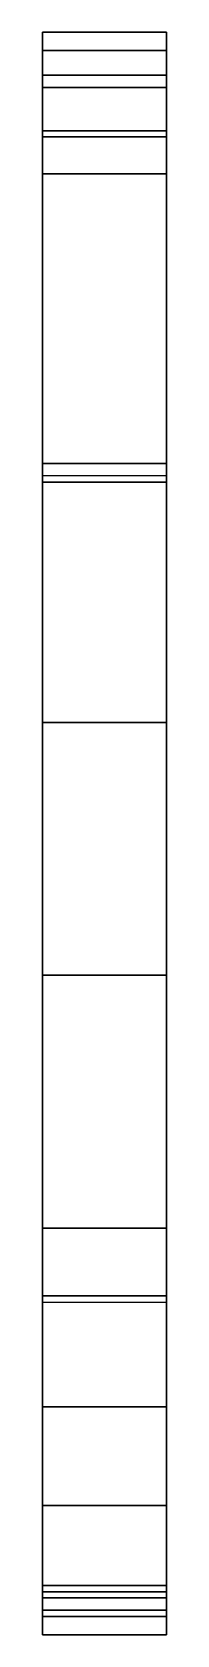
# Model space of a CAD drawing. Extents: x -0.92 to 0.92, y -1.3 to 1.3.
# Drawn here: x -0.92 to -0.72, y -1.3 to 1.3 of the extents above.
import ezdxf

# ---------------------------------------------------------------- set-up
doc = ezdxf.new("R2010")
doc.units = 0
doc.layers.add('TRACKS', color=3, linetype='CONTINUOUS')

msp = doc.modelspace()

# ---------------------------------------------------------------- linework, layer by layer
at = {"layer": 'TRACKS'}
for points in [[(-0.72, 1.23, 0.5), (-0.72, 1.3, 0.34), (-0.92, 1.3, 0.34), (-0.92, 1.23, 0.5)], [(-0.92, 1.23, 0.5), (-0.92, 1.3, 0.34), (-0.92, 1.27, 0.34), (-0.92, 1.21, 0.48)], [(-0.72, 1.3, 0.34), (-0.72, 1.23, 0.18), (-0.92, 1.23, 0.18), (-0.92, 1.3, 0.34)], [(-0.92, 1.3, 0.34), (-0.92, 1.23, 0.18), (-0.92, 1.21, 0.2), (-0.92, 1.27, 0.34)], [(-0.72, 1.27, 0.34), (-0.72, 1.3, 0.34), (-0.72, 1.23, 0.5), (-0.72, 1.21, 0.48)], [(-0.72, 1.21, 0.2), (-0.72, 1.23, 0.18), (-0.72, 1.3, 0.34), (-0.72, 1.27, 0.34)], [(-0.92, 1.21, 0.48), (-0.92, 1.27, 0.34), (-0.72, 1.27, 0.34), (-0.72, 1.21, 0.48)], [(-0.92, 1.27, 0.34), (-0.92, 1.21, 0.2), (-0.72, 1.21, 0.2), (-0.72, 1.27, 0.34)], [(-0.72, 1.23, 0.18), (-0.72, 1.14, 0.09), (-0.92, 1.14, 0.09), (-0.92, 1.23, 0.18)], [(-0.92, 1.23, 0.18), (-0.92, 1.14, 0.09), (-0.92, 1.13, 0.12), (-0.92, 1.21, 0.2)], [(-0.72, 1.07, 0.57), (-0.72, 1.23, 0.5), (-0.92, 1.23, 0.5), (-0.92, 1.07, 0.57)], [(-0.92, 1.07, 0.57), (-0.92, 1.23, 0.5), (-0.92, 1.21, 0.48), (-0.92, 1.07, 0.54)], [(-0.72, 1.13, 0.12), (-0.72, 1.14, 0.09), (-0.72, 1.23, 0.18), (-0.72, 1.21, 0.2)], [(-0.72, 1.21, 0.48), (-0.72, 1.23, 0.5), (-0.72, 1.07, 0.57), (-0.72, 1.07, 0.54)], [(-0.92, 1.21, 0.2), (-0.92, 1.13, 0.12), (-0.72, 1.13, 0.12), (-0.72, 1.21, 0.2)], [(-0.92, 1.07, 0.54), (-0.92, 1.21, 0.48), (-0.72, 1.21, 0.48), (-0.72, 1.07, 0.54)], [(-0.92, 1.14, 0.09), (-0.92, 0.58, 0.02), (-0.92, 0.57, 0.05), (-0.92, 1.13, 0.12)], [(-0.72, 1.14, 0.09), (-0.72, 0.58, 0.02), (-0.92, 0.58, 0.02), (-0.92, 1.14, 0.09)], [(-0.92, 1.13, 0.12), (-0.92, 0.57, 0.05), (-0.72, 0.57, 0.05), (-0.72, 1.13, 0.12)], [(-0.72, 0.57, 0.05), (-0.72, 0.58, 0.02), (-0.72, 1.14, 0.09), (-0.72, 1.13, 0.12)], [(-0.72, 0.6, 0.61), (-0.72, 1.07, 0.57), (-0.92, 1.07, 0.57), (-0.92, 0.6, 0.61)], [(-0.92, 0.6, 0.61), (-0.92, 1.07, 0.57), (-0.92, 1.07, 0.54), (-0.92, 0.6, 0.58)], [(-0.92, 0.6, 0.58), (-0.92, 1.07, 0.54), (-0.72, 1.07, 0.54), (-0.72, 0.6, 0.58)], [(-0.72, 1.07, 0.54), (-0.72, 1.07, 0.57), (-0.72, 0.6, 0.61), (-0.72, 0.6, 0.58)], [(-0.92, 0.18, 0.65), (-0.92, 0.6, 0.61), (-0.92, 0.6, 0.58), (-0.92, 0.18, 0.62)], [(-0.92, 0.18, 0.62), (-0.92, 0.6, 0.58), (-0.72, 0.6, 0.58), (-0.72, 0.18, 0.62)], [(-0.72, 0.18, 0.65), (-0.72, 0.6, 0.61), (-0.92, 0.6, 0.61), (-0.92, 0.18, 0.65)], [(-0.72, 0.6, 0.58), (-0.72, 0.6, 0.61), (-0.72, 0.18, 0.65), (-0.72, 0.18, 0.62)], [(-0.92, 0.58, 0.02), (-0.92, -0.76, 0.02), (-0.92, -0.75, 0.05), (-0.92, 0.57, 0.05)], [(-0.72, -0.75, 0.05), (-0.72, -0.76, 0.02), (-0.72, 0.58, 0.02), (-0.72, 0.57, 0.05)], [(-0.92, 0.57, 0.05), (-0.92, -0.75, 0.05), (-0.72, -0.75, 0.05), (-0.72, 0.57, 0.05)], [(-0.72, -0.23, 0.69), (-0.72, 0.18, 0.65), (-0.92, 0.18, 0.65), (-0.92, -0.23, 0.69)], [(-0.92, -0.23, 0.69), (-0.92, 0.18, 0.65), (-0.92, 0.18, 0.62), (-0.92, -0.23, 0.66)], [(-0.92, -0.23, 0.66), (-0.92, 0.18, 0.62), (-0.72, 0.18, 0.62), (-0.72, -0.23, 0.66)], [(-0.72, 0.18, 0.62), (-0.72, 0.18, 0.65), (-0.72, -0.23, 0.69), (-0.72, -0.23, 0.66)], [(-0.72, -0.64, 0.72), (-0.72, -0.23, 0.69), (-0.92, -0.23, 0.69), (-0.92, -0.64, 0.72)], [(-0.92, -0.64, 0.72), (-0.92, -0.23, 0.69), (-0.92, -0.23, 0.66), (-0.92, -0.64, 0.69)], [(-0.92, -0.64, 0.69), (-0.92, -0.23, 0.66), (-0.72, -0.23, 0.66), (-0.72, -0.64, 0.69)], [(-0.72, -0.23, 0.66), (-0.72, -0.23, 0.69), (-0.72, -0.64, 0.72), (-0.72, -0.64, 0.69)], [(-0.72, -0.93, 0.76), (-0.72, -0.64, 0.72), (-0.92, -0.64, 0.72), (-0.92, -0.93, 0.76)], [(-0.92, -0.93, 0.76), (-0.92, -0.64, 0.72), (-0.92, -0.64, 0.69), (-0.92, -0.93, 0.73)], [(-0.92, -0.93, 0.73), (-0.92, -0.64, 0.69), (-0.72, -0.64, 0.69), (-0.72, -0.93, 0.73)], [(-0.72, -0.64, 0.69), (-0.72, -0.64, 0.72), (-0.72, -0.93, 0.76), (-0.72, -0.93, 0.73)], [(-0.92, -0.75, 0.05), (-0.92, -1.23, 0.37), (-0.72, -1.23, 0.37), (-0.72, -0.75, 0.05)], [(-0.92, -0.76, 0.02), (-0.92, -1.26, 0.35), (-0.92, -1.23, 0.37), (-0.92, -0.75, 0.05)], [(-0.72, -1.23, 0.37), (-0.72, -1.26, 0.35), (-0.72, -0.76, 0.02), (-0.72, -0.75, 0.05)], [(-0.72, -0.76, 0.02), (-0.72, -1.26, 0.35), (-0.92, -1.26, 0.35), (-0.92, -0.76, 0.02)], [(-0.72, -1.09, 0.76), (-0.72, -0.93, 0.76), (-0.92, -0.93, 0.76), (-0.92, -1.09, 0.76)], [(-0.92, -1.09, 0.76), (-0.92, -0.93, 0.76), (-0.92, -0.93, 0.73), (-0.92, -1.09, 0.73)], [(-0.92, -1.09, 0.73), (-0.92, -0.93, 0.73), (-0.72, -0.93, 0.73), (-0.72, -1.09, 0.73)], [(-0.72, -0.93, 0.73), (-0.72, -0.93, 0.76), (-0.72, -1.09, 0.76), (-0.72, -1.09, 0.73)], [(-0.72, -1.24, 0.68), (-0.72, -1.09, 0.76), (-0.92, -1.09, 0.76), (-0.92, -1.24, 0.68)], [(-0.92, -1.24, 0.68), (-0.92, -1.09, 0.76), (-0.92, -1.09, 0.73), (-0.92, -1.22, 0.66)], [(-0.92, -1.22, 0.66), (-0.92, -1.09, 0.73), (-0.72, -1.09, 0.73), (-0.72, -1.22, 0.66)], [(-0.72, -1.09, 0.73), (-0.72, -1.09, 0.76), (-0.72, -1.24, 0.68), (-0.72, -1.22, 0.66)], [(-0.92, -1.3, 0.59), (-0.92, -1.24, 0.68), (-0.92, -1.22, 0.66), (-0.92, -1.27, 0.59)], [(-0.92, -1.27, 0.59), (-0.92, -1.22, 0.66), (-0.72, -1.22, 0.66), (-0.72, -1.27, 0.59)], [(-0.72, -1.22, 0.66), (-0.72, -1.24, 0.68), (-0.72, -1.3, 0.59), (-0.72, -1.27, 0.59)], [(-0.92, -1.26, 0.35), (-0.92, -1.3, 0.49), (-0.92, -1.27, 0.49), (-0.92, -1.23, 0.37)], [(-0.92, -1.23, 0.37), (-0.92, -1.27, 0.49), (-0.72, -1.27, 0.49), (-0.72, -1.23, 0.37)], [(-0.72, -1.3, 0.59), (-0.72, -1.24, 0.68), (-0.92, -1.24, 0.68), (-0.92, -1.3, 0.59)], [(-0.72, -1.27, 0.49), (-0.72, -1.3, 0.49), (-0.72, -1.26, 0.35), (-0.72, -1.23, 0.37)], [(-0.72, -1.26, 0.35), (-0.72, -1.3, 0.49), (-0.92, -1.3, 0.49), (-0.92, -1.26, 0.35)], [(-0.92, -1.3, 0.49), (-0.92, -1.3, 0.59), (-0.92, -1.27, 0.59), (-0.92, -1.27, 0.49)], [(-0.92, -1.27, 0.49), (-0.92, -1.27, 0.59), (-0.72, -1.27, 0.59), (-0.72, -1.27, 0.49)], [(-0.72, -1.27, 0.59), (-0.72, -1.3, 0.59), (-0.72, -1.3, 0.49), (-0.72, -1.27, 0.49)], [(-0.72, -1.3, 0.49), (-0.72, -1.3, 0.59), (-0.92, -1.3, 0.59), (-0.92, -1.3, 0.49)]]:
    msp.add_3dface(points, dxfattribs=at)

doc.saveas('drawing.dxf')
